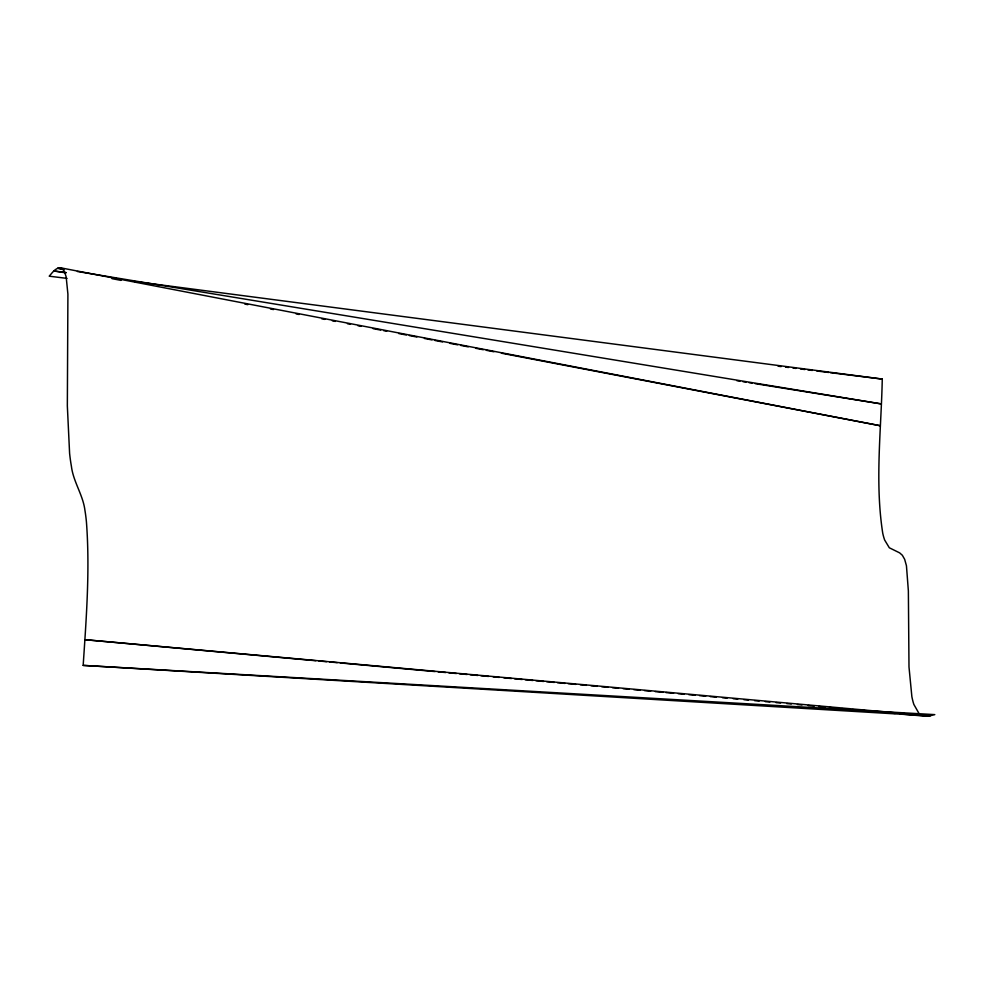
<?xml version="1.0" encoding="UTF-8"?>
<svg xmlns="http://www.w3.org/2000/svg" width="984" height="984" viewBox="0 0 984 984"><rect width="100%" height="100%" fill="white"/><g stroke="black" fill="none" stroke-linecap="round" stroke-linejoin="round"><path stroke-width="1.48" d="M140.65 282.285L882.267 379.074C881.221 430.328 874.788 482.295 882.746 533.254A267.599 36.359 -80.1 0 0 884.665 540.044L889.327 547.781L899.671 552.885L902.353 555.271L904.665 559.342L906.449 565.763L908.367 590.929L908.995 666.955L911.861 696.586A260.76 35.424 -80.1 0 0 913.89 704.507L918.859 713.216M315.827 660.719L84.968 639.698L930.126 715.946L83.173 665.393C86.346 617.718 90.024 569.773 86.432 522.012A299.394 40.676 -80.1 0 0 84.968 510.561C83.087 494.927 73.21 481.754 71.377 466.084A359.308 48.819 -80.1 0 1 69.606 453.415L67.343 405.937L67.908 294.142L66.162 276.861L64.28 271.092L61.463 268.042C56.014 266.799 52.373 272.752 49.2 276.184L67.047 278.386M83.173 665.393L934.8 714.63L928.318 716.204L921.541 715.122M318.89 660.99L326.528 661.691M329.591 661.961L337.229 662.663M340.292 662.945L435.076 671.568M438.138 671.851L445.777 672.539M448.839 672.822L456.478 673.523M459.54 673.794L467.179 674.495M470.241 674.766L477.88 675.467M480.942 675.75L488.593 676.439M493.168 676.857L499.294 677.41M503.869 677.828L511.52 678.529M514.583 678.812L522.221 679.501M525.284 679.784L532.922 680.473M535.985 680.756L543.623 681.457M546.686 681.727L554.324 682.429M557.387 682.699L565.025 683.4M568.088 683.683L575.726 684.372M580.314 684.79L586.427 685.344M591.015 685.762L597.14 686.328M601.716 686.746L607.841 687.299M612.429 687.718L618.542 688.271M623.13 688.689L629.243 689.243M633.831 689.661L639.944 690.214M644.532 690.633L650.645 691.199M655.233 691.617L662.872 692.306M665.934 692.588L673.573 693.277M678.161 693.695L684.274 694.261M688.861 694.679L694.987 695.233M699.562 695.651L705.688 696.205M710.264 696.623L716.389 697.176M722.502 697.742L727.09 698.148M733.203 698.714L737.791 699.132M743.904 699.686L748.492 700.104M754.605 700.657L759.193 701.075M765.306 701.629L769.894 702.047M776.007 702.613L780.595 703.031M786.708 703.585L791.296 704.003M797.409 704.556L801.997 704.974M808.11 705.528L814.235 706.081M818.823 706.5L824.936 707.066M829.524 707.484L835.637 708.037M841.75 708.591L846.338 709.009M852.451 709.562L857.039 709.981M863.153 710.546L867.74 710.965M873.854 711.518L878.441 711.936M887.617 712.773L895.255 713.461M899.843 713.88L925.833 716.254M778.135 366.22L781.111 366.589M785.564 367.13L788.541 367.499M793.006 368.053L795.982 368.422M800.447 368.975L804.912 369.529M807.889 369.886L812.341 370.439M816.806 370.993L828.712 372.469M830.201 372.653L882.267 379.074M66.026 272.543L53.849 270.957L65.989 272.9M134.562 281.486L137.6 281.891M736.905 380.71L739.943 381.202M742.981 381.694L746.02 382.173M749.058 382.665L752.084 383.157M755.122 383.637L881.111 403.883L77.379 271.498M63.726 269.247L57.662 268.251L63.702 269.407M61.106 267.906L880.237 425.728L501.397 353.194M112.004 278.656L121.057 280.391M244.819 304.081L247.833 304.659M270.477 308.988L273.49 309.566M296.135 313.908L299.148 314.486M321.793 318.816L324.806 319.394M332.358 320.833L335.372 321.411M347.45 323.724L350.464 324.302M358.016 325.753L361.03 326.331M373.108 328.644L380.66 330.083M383.674 330.661L386.687 331.239M398.766 333.551L406.318 334.99M409.332 335.569L416.872 337.02M424.424 338.459L431.976 339.911M434.989 340.489L442.542 341.928M450.082 343.379L457.634 344.818M460.647 345.396L468.199 346.848M475.739 348.287L483.292 349.726M486.305 350.304L493.857 351.755"/></g></svg>
